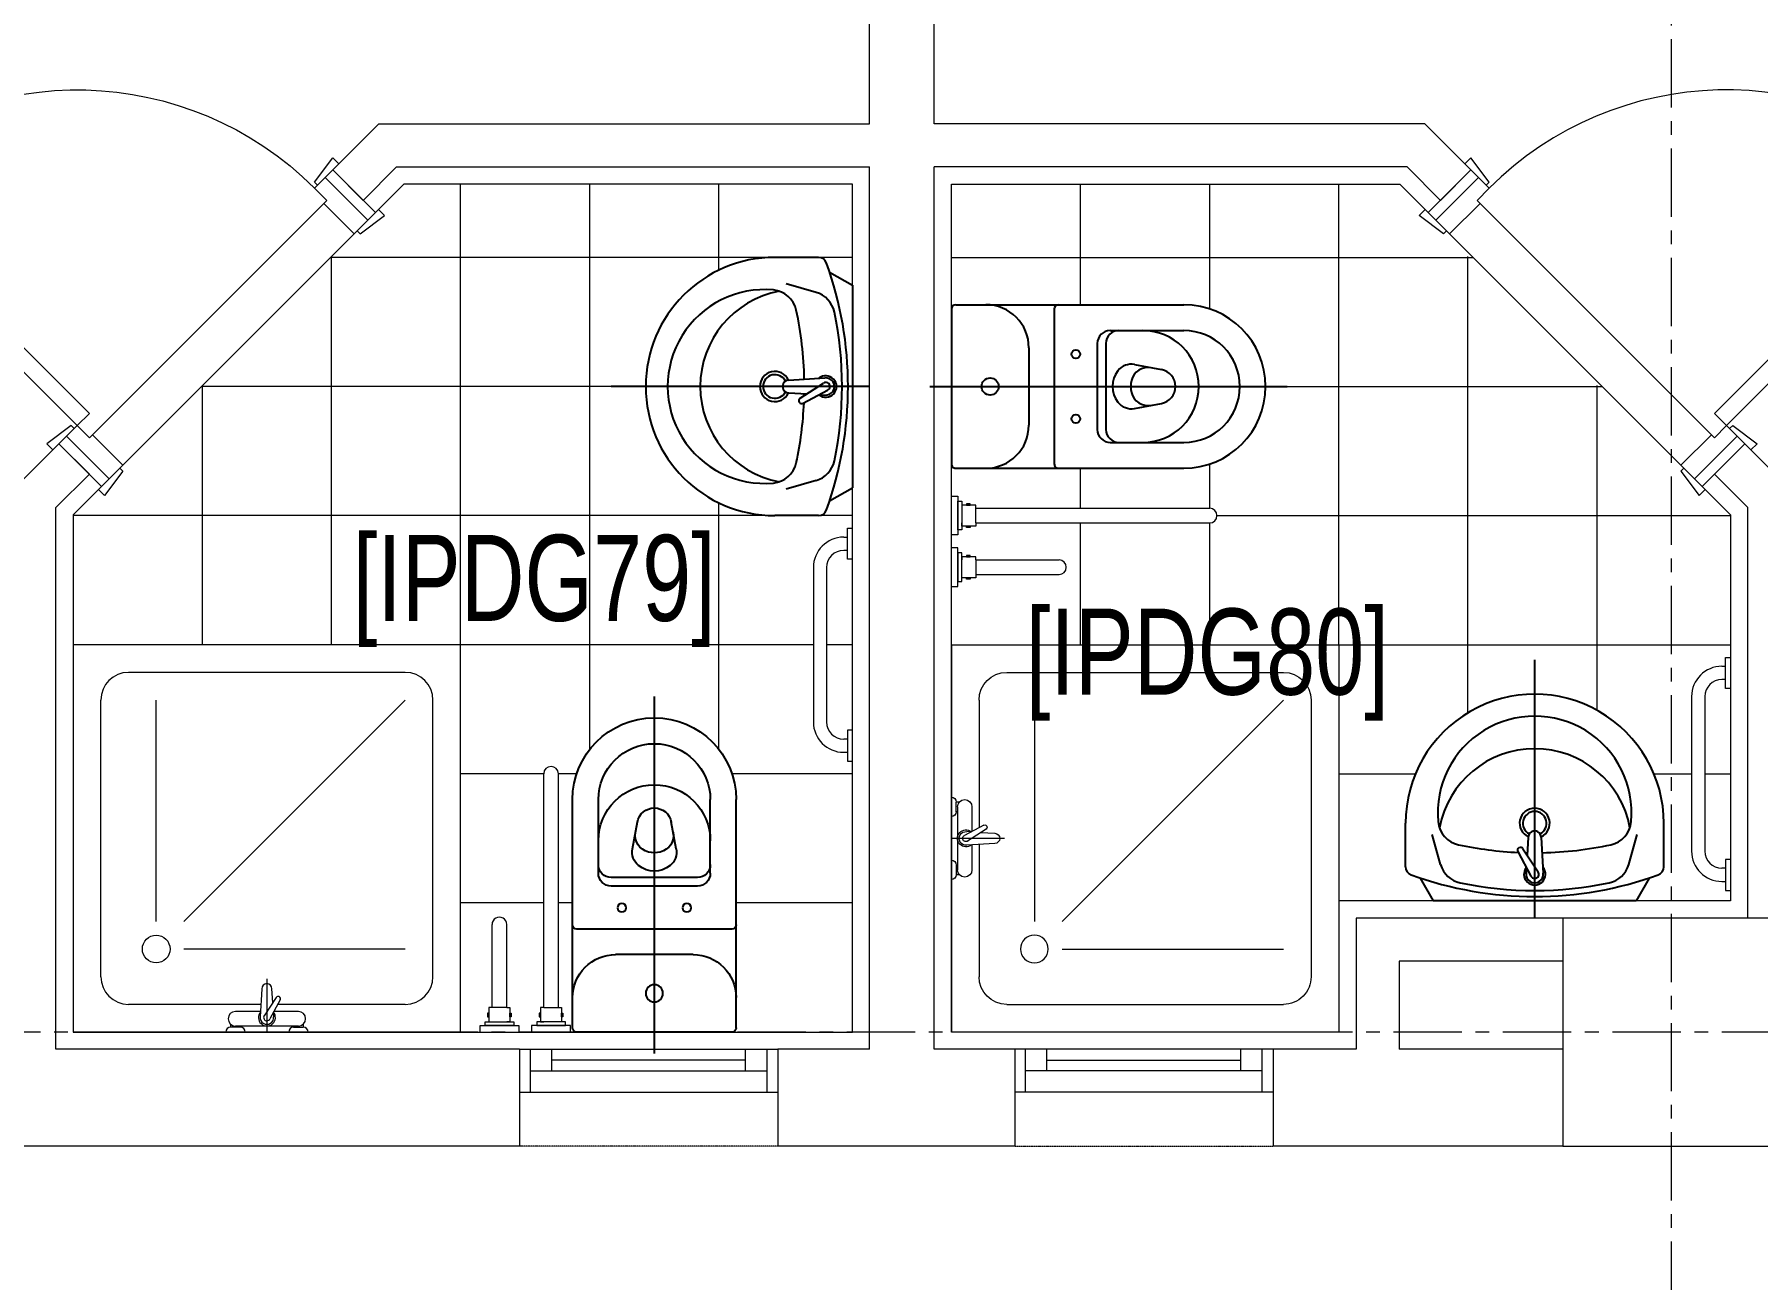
# Model space of a CAD drawing. Header units: millimetres. Extents: x 26027 to 581921, y 7230 to 233891.
# Drawn here: x 505797 to 509799, y 156170 to 159063 of the extents above; entities that cross this region are included whole.
import ezdxf

# ---------------------------------------------------------------- set-up
doc = ezdxf.new("R2010")
doc.units = ezdxf.units.MM
doc.header["$LTSCALE"] = 5
doc.linetypes.add('CENTER', pattern=[50.8, 31.75, -6.35, 6.35, -6.35])
doc.linetypes.add('HIDDEN2', pattern=[0.1875, 0.125, -0.0625])
for name, color, linetype, lineweight in [('72_EGR_BASE_TEXT', 7, 'Continuous', 5), ('Aluminum', 7, 'Continuous', 5), ('car', 250, 'Continuous', 5), ('Proj', 7, 'HIDDEN2', 5), ('SANIT', 250, 'Continuous', 5), ('Structure', 20, 'Continuous', 5), ('Tiles', 252, 'Continuous', 5), ('Walls', 32, 'Continuous', 5)]:
    doc.layers.add(name, color=color, linetype=linetype, lineweight=lineweight)
for name, color, linetype in [('axes', 9, 'Continuous'), ('GE-ARCHITECTURAL_ELEMENTS', 8, 'Continuous'), ('GE-FURNITURE', 8, 'Continuous')]:
    doc.layers.add(name, color=color, linetype=linetype)
doc.layers.add('Wooden Joinery', color=7, linetype='Continuous', lineweight=5, true_color=0xffdcd1)
doc.styles.add('X3G_ENTITY_2587EA', font='swisscl.ttf', dxfattribs={"height": 200})

# ---------------------------------------------------------------- blocks, each defined once
blk = doc.blocks.new('A$C5B88081F')
at = {"layer": 'car'}
for p, q in [((91.9, -7.1), (629.3, -544.5)), ((558.6, -615.2), (21.2, -77.8))]:
    blk.add_line(p, q, dxfattribs=at)
at = {"layer": 'Wooden Joinery'}
for p, q in [((1102.4, 41.7), (1038.7, -21.9)), ((1158.9, 41.7), (1130.6, 13.4)), ((1151.9, 34.6), (1144.8, 41.7)), ((1166, 34.6), (1158.9, 41.7)), ((1116.5, 27.6), (1052.9, -36.1)), ((1137.7, 20.5), (1130.6, 27.6)), ((1137.7, 6.3), (1130.6, 13.4)), ((1194.3, 6.3), (1201.4, -0.7)), ((1166, -21.9), (1173.1, -29)), ((1201.4, -0.7), (1173.1, -29)), ((1180.1, -21.9), (1187.2, -29)), ((1194.3, -7.8), (1201.4, -14.9)), ((1045.8, -71.4), (1038.7, -64.4)), ((1059.9, -57.3), (1045.8, -71.4)), ((1059.9, -57.3), (1052.9, -50.2)), ((1187.2, -43.2), (1123.6, -106.8)), ((1201.4, -57.3), (1137.7, -120.9)), ((1102.4, -99.7), (1088.2, -113.9)), ((1088.2, -113.9), (1095.3, -120.9)), ((1102.4, -99.7), (1109.4, -106.8))]:
    blk.add_line(p, q, dxfattribs=at)
for points in [[(106.1, 35.4), (113.1, 42.4), (70.7, 99), (56.6, 84.9)], [(636.4, -495), (1187.2, 55.8), (1215.5, 27.6), (664.7, -523.3)], [(14.1, -70.7), (7.1, -77.8), (-49.5, -35.4), (-35.4, -21.2)], [(671.8, -530.3), (678.8, -523.3), (735.4, -565.7), (721.2, -579.8)], [(565.7, -622.3), (558.6, -629.3), (601, -685.9), (615.2, -671.8)]]:
    blk.add_lwpolyline(points, close=True, dxfattribs=at)
for points in [[(88.4, 53), (-10.6, -46), (-28.3, -28.3), (70.7, 70.7), (88.4, 53)], [(88.4, 53), (113.1, 28.3), (84.9, 0), (91.9, -7.1), (21.2, -77.8), (-10.6, -46), (88.4, 53)], [(689.4, -548), (664.7, -523.3), (636.4, -551.5), (629.3, -544.5), (558.6, -615.2), (590.4, -647), (689.4, -548)], [(689.4, -548), (590.4, -647), (608.1, -664.7), (707.1, -565.7), (689.4, -548)]]:
    blk.add_lwpolyline(points, dxfattribs=at)
for centre, radius, start, end in [((664.7, -523.3), 780, 47.9395, 135), ((1123.6, 20.5), 30, 45, 135), ((1123.6, 20.5), 10, 45, 135), ((1059.9, -43.2), 30, 135, 225), ((1059.9, -43.2), 10, 135, 225), ((1180.1, -36.1), 10, 315, 45), ((1180.1, -36.1), 30, 315, 45), ((1116.5, -99.7), 10, 225, 315), ((1116.5, -99.7), 30, 225, 315)]:
    blk.add_arc(centre, radius, start, end, dxfattribs=at)
blk = doc.blocks.new('WC manta')
at = {"layer": 'GE-FURNITURE'}
for p, q in [((-0.13, 0.18), (-0.13, -0.18)), ((-0.12, 0.19), (0.41, 0.19)), ((0.109, 0.18), (0.109, -0.18)), ((0.239, 0.13), (0.41, 0.13)), ((0.05, 0.09), (0.05, -0.09)), ((0.209, 0.1), (0.209, -0.1)), ((0.229, 0.1), (0.229, -0.1)), ((0.2955, 0.051), (0.3581, 0.0393)), ((-0.18, 0), (0.65, 0)), ((0.2955, -0.051), (0.3581, -0.0393)), ((0.239, -0.13), (0.41, -0.13)), ((-0.12, -0.19), (0.41, -0.19))]:
    blk.add_line(p, q, dxfattribs=at)
for centre, radius in [((0.159, 0.0752), 0.01), ((-0.04, 0), 0.02), ((0.159, -0.0753), 0.01)]:
    blk.add_circle(centre, radius, dxfattribs=at)
for centre, radius, start, end in [((-0.12, 0.18), 0.01, 90, 180), ((-0.05, 0.09), 0.1, 0, 90), ((0.119, 0.18), 0.01, 90, 180), ((0.41, 0), 0.19, 270, 90), ((0.239, 0.1), 0.03, 90, 180), ((0.259, 0.1), 0.03, 90, 180), ((0.3147, 0), 0.13, 270, 90), ((0.41, 0), 0.13, 270, 90), ((0.2882, 0.0117), 0.04, 79.4289, 141.525), ((0.3271, 0.0044), 0.04, 79.4289, 166.4176), ((0.3029, 0), 0.0588, 141.525, 218.475), ((0.3454, 0), 0.0588, 166.4176, 193.5824), ((0.3507, 0), 0.04, 280.5711, 79.4289), ((0.2882, -0.0117), 0.04, 218.475, 280.5711), ((0.3271, -0.0044), 0.04, 193.5824, 280.5711), ((-0.05, -0.09), 0.1, 270, 0), ((0.239, -0.1), 0.03, 180, 270), ((0.259, -0.1), 0.03, 180, 270), ((-0.12, -0.18), 0.01, 180, 270), ((0.119, -0.18), 0.01, 180, 270)]:
    blk.add_arc(centre, radius, start, end, dxfattribs=at)
blk = doc.blocks.new('lav-manta 60')
at = {"layer": 'GE-ARCHITECTURAL_ELEMENTS'}
for p, q in [((-0.2658, -0.0529), (-0.2358, 0)), ((-0.2358, 0), (0.2358, 0)), ((0, 0.04), (0, -0.56)), ((0.2658, -0.0529), (0.2358, 0)), ((-0.3, -0.0789), (-0.3, -0.18)), ((-0.015, -0.1473), (-0.0199, -0.064)), ((0.0274, -0.121), (-0.0078, -0.0673)), ((0.0389, -0.1142), (0.0087, -0.0575)), ((0.0191, -0.077), (0.0199, -0.064)), ((0.3, -0.0789), (0.3, -0.18)), ((-0.2185, -0.0841), (-0.2383, -0.1537)), ((0.015, -0.1473), (0.0174, -0.1057)), ((0.2185, -0.0841), (0.2383, -0.1537))]:
    blk.add_line(p, q, dxfattribs=at)
for centre, radius, start, end in [((0, -0.8557), 0.8457, 70.1771, 109.8229), ((0, -0.8696), 0.8457, 78.1914, 101.8086), ((0, -0.0617), 0.025, 320.7474, 220.368), ((-0.28, -0.0789), 0.02, 109.8229, 180), ((-0.1608, -0.1006), 0.06, 101.8086, 164.0794), ((0, -0.0617), 0.02, 353.2671, 186.682), ((0, -0.0617), 0.00966, 25.4127, 215.9577), ((0.1608, -0.1006), 0.06, 15.9206, 78.1914), ((0.28, -0.0789), 0.02, 0, 70.1771), ((0, -0.9572), 0.8457, 91.1572, 102.0883), ((0, -0.9572), 0.8457, 88.5486, 88.844), ((0.0332, -0.1176), 0.00666, 210.6852, 30.6852), ((0, -0.9572), 0.8457, 77.9117, 87.4274), ((-0.1645, -0.189), 0.06, 102.0883, 174.8142), ((0, -0.18), 0.035, 115.3106, 64.6894), ((0, -0.18), 0.0275, 117.1496, 62.8504), ((0, -0.1473), 0.015, 180, 0), ((0.1645, -0.189), 0.06, 5.1858, 77.9117), ((0, -0.18), 0.3, 180, 0), ((0, -0.2039), 0.2252, 174.8142, 5.1858), ((0, -0.1282), 0.2252, 190.6097, 349.3903)]:
    blk.add_arc(centre, radius, start, end, dxfattribs=at)
blk = doc.blocks.new('SHOWER TRAY 80x80')
at = {"layer": 'SANIT'}
for p, q in [((0, 0), (0, 0.8)), ((0.8, 0.8), (0, 0.8)), ((0.8, 0), (0.8, 0.8)), ((0.1143, 0.7429), (0.6857, 0.7429)), ((0.0571, 0.4124), (0.0571, 0.6857)), ((0.7429, 0.1143), (0.7429, 0.6857)), ((0.2286, 0.6286), (0.6857, 0.6286)), ((0.1714, 0.1143), (0.1714, 0.5714)), ((0.2286, 0.5714), (0.6857, 0.1143)), ((0.01, 0.455), (0.01, 0.475)), ((0.0163, 0.475), (0.01, 0.475)), ((0.0125, 0.335), (0.0125, 0.465)), ((0.0425, 0.4133), (0.0425, 0.465)), ((0.0125, 0.455), (0.01, 0.455)), ((0.11, 0.4), (0, 0.4)), ((0.0667, 0.3728), (0.0271, 0.3939)), ((0.0895, 0.4105), (0.0316, 0.4139)), ((0.0715, 0.3808), (0.0334, 0.4058)), ((0.0407, 0.3866), (0.0316, 0.3861)), ((0.0425, 0.335), (0.0425, 0.3857)), ((0.0571, 0.1143), (0.0571, 0.3779)), ((0.0608, 0.3878), (0.0895, 0.3895)), ((0.01, 0.345), (0.01, 0.325)), ((0.0125, 0.345), (0.01, 0.345)), ((0.0163, 0.325), (0.01, 0.325)), ((0.1143, 0.0571), (0.6857, 0.0571)), ((0, 0), (0.8, 0))]:
    blk.add_line(p, q, dxfattribs=at)
blk.add_circle((0.1714, 0.6286), 0.0286, dxfattribs=at)
for centre, radius, start, end in [((0.1143, 0.6857), 0.0571, 90, 180), ((0.6857, 0.6857), 0.0571, 360, 90), ((0, 0.475), 0.01, 0, 90), ((0.0275, 0.465), 0.015, 0, 180), ((0, 0.455), 0.01, 270, 0), ((0.03, 0.4), 0.0175, 49.632, 309.2526), ((0.03, 0.4), 0.014, 83.2671, 276.7329), ((0.03, 0.4), 0.00676, 54.0423, 244.5873), ((0.0895, 0.4), 0.0105, 270, 90), ((0.0691, 0.3768), 0.00467, 239.3148, 59.3148), ((0, 0.345), 0.01, 0, 90), ((0, 0.325), 0.01, 270, 0), ((0.0275, 0.335), 0.015, 180, 0), ((0.1143, 0.1143), 0.0571, 180, 270), ((0.6857, 0.1143), 0.0571, 270, 360)]:
    blk.add_arc(centre, radius, start, end, dxfattribs=at)

msp = doc.modelspace()

# ---------------------------------------------------------------- linework, layer by layer
at = {"layer": 'Aluminum'}
for p, q in [((506923.8, 156705.3, -2.4), (507523.8, 156705.3, -2.4)), ((506948.8, 156605.3, -2.4), (506948.8, 156705.3, -2.4)), ((506998.8, 156655.3, -2.4), (506998.8, 156705.3, -2.4)), ((507448.8, 156655.3, -2.4), (507448.8, 156705.3, -2.4)), ((507498.8, 156605.3, -2.4), (507498.8, 156705.3, -2.4)), ((508673.8, 156705.3, -2.4), (508073.8, 156705.3, -2.4)), ((508098.8, 156605.3, -2.4), (508098.8, 156705.3, -2.4)), ((508148.8, 156655.3, -2.4), (508148.8, 156705.3, -2.4)), ((508598.8, 156655.3, -2.4), (508598.8, 156705.3, -2.4)), ((508648.8, 156605.3, -2.4), (508648.8, 156705.3, -2.4)), ((507448.8, 156680.3, -2.4), (506998.8, 156680.3, -2.4)), ((508148.8, 156680.3, -2.4), (508598.8, 156680.3, -2.4)), ((506948.8, 156655.3, -2.4), (507498.8, 156655.3, -2.4)), ((508648.8, 156655.3, -2.4), (508098.8, 156655.3, -2.4)), ((506923.8, 156605.3, -2.4), (507523.8, 156605.3, -2.4)), ((508673.8, 156605.3, -2.4), (508073.8, 156605.3, -2.4))]:
    msp.add_line(p, q, dxfattribs=at)
at = {"layer": 'axes', "linetype": 'CENTER', "lineweight": 0}
for p, q in [((509599.2, 120285.6, 0), (509599.2, 210035.3, 0)), ((543910.8, 156745.3, 2.4), (448848.3, 156745.3, 2.4))]:
    msp.add_line(p, q, dxfattribs=at)
at = {"layer": 'Proj'}
for p, q in [((507523.8, 156480.3, 0), (506923.8, 156480.3, 0)), ((508073.8, 156480.3, 0), (508673.8, 156480.3, 0))]:
    msp.add_line(p, q, dxfattribs=at)
at = {"layer": 'SANIT'}
for p, q in [((507926.7, 157990.3, -2.4), (507941.7, 157990.3, -2.4)), ((507941.7, 157990.3, -2.4), (507941.7, 157900.3, -2.4)), ((507941.7, 157978.7, -2.4), (507950.9, 157978.7, -2.4)), ((507941.7, 157911.9, -2.4), (507941.7, 157978.7, -2.4)), ((507950.9, 157978.7, -2.4), (507950.9, 157911.9, -2.4)), ((507950.9, 157969.6, -2.4), (507950.9, 157962.3, -2.4)), ((507983.7, 157969.6, -2.4), (507950.9, 157969.6, -2.4)), ((507961.9, 157972.7, -2.4), (507961.9, 157969.6, -2.4)), ((507970.7, 157972.7, -2.4), (507961.9, 157972.7, -2.4)), ((507961.9, 157969.6, -2.4), (507970.7, 157969.6, -2.4)), ((507970.7, 157969.6, -2.4), (507970.7, 157972.7, -2.4)), ((507983.7, 157962.3, -2.4), (507983.7, 157969.6, -2.4)), ((507983.7, 157928.3, -2.4), (507983.7, 157962.3, -2.4)), ((507983.7, 157962.3, -2.4), (508526.7, 157962.3, -2.4)), ((507685, 157915.9, 0), (507696.7, 157915.9, 0)), ((507685, 157843.9, 0), (507685, 157915.9, 0)), ((507950.9, 157911.9, -2.4), (507941.7, 157911.9, -2.4)), ((507950.9, 157921, -2.4), (507950.9, 157928.3, -2.4)), ((507983.7, 157921, -2.4), (507950.9, 157921, -2.4)), ((507961.9, 157921, -2.4), (507970.7, 157921, -2.4)), ((507961.9, 157917.9, -2.4), (507961.9, 157921, -2.4)), ((507970.7, 157917.9, -2.4), (507961.9, 157917.9, -2.4)), ((507970.7, 157921, -2.4), (507970.7, 157917.9, -2.4)), ((507983.7, 157928.3, -2.4), (507983.7, 157921, -2.4)), ((507983.7, 157928.3, -2.4), (508526.7, 157928.3, -2.4)), ((507676.7, 157895.2, 0), (507685, 157895.2, 0)), ((507685, 157864.6, 0), (507676.7, 157864.6, 0)), ((507941.7, 157900.3, -2.4), (507926.7, 157900.3, -2.4)), ((507941.7, 157870.3, -2.4), (507926.7, 157870.3, -2.4)), ((507941.7, 157780.3, -2.4), (507941.7, 157870.3, -2.4)), ((507606.1, 157825.3, 0), (507606.1, 157465.6, 0)), ((507636.7, 157825.2, 0), (507636.7, 157465.6, 0)), ((507696.7, 157843.9, 0), (507685, 157843.9, 0)), ((507941.7, 157858.7, -2.4), (507941.7, 157791.9, -2.4)), ((507950.9, 157858.7, -2.4), (507941.7, 157858.7, -2.4)), ((507950.9, 157791.9, -2.4), (507950.9, 157858.7, -2.4)), ((507950.9, 157849.6, -2.4), (507950.9, 157842.3, -2.4)), ((507983.7, 157849.6, -2.4), (507950.9, 157849.6, -2.4)), ((507961.9, 157852.7, -2.4), (507961.9, 157849.6, -2.4)), ((507970.7, 157852.7, -2.4), (507961.9, 157852.7, -2.4)), ((507961.9, 157849.6, -2.4), (507970.7, 157849.6, -2.4)), ((507970.7, 157849.6, -2.4), (507970.7, 157852.7, -2.4)), ((507983.7, 157842.3, -2.4), (507983.7, 157849.6, -2.4)), ((507983.7, 157842.3, -2.4), (507983.7, 157808.3, -2.4)), ((507983.7, 157842.3, -2.4), (508176.7, 157842.3, -2.4)), ((507941.7, 157791.9, -2.4), (507950.9, 157791.9, -2.4)), ((507983.7, 157801, -2.4), (507950.9, 157801, -2.4)), ((507961.9, 157801, -2.4), (507970.7, 157801, -2.4)), ((507961.9, 157797.9, -2.4), (507961.9, 157801, -2.4)), ((507970.7, 157797.9, -2.4), (507961.9, 157797.9, -2.4)), ((507970.7, 157801, -2.4), (507970.7, 157797.9, -2.4)), ((507983.7, 157808.3, -2.4), (507983.7, 157801, -2.4)), ((507983.7, 157808.3, -2.4), (508176.7, 157808.3, -2.4)), ((507926.7, 157780.3, -2.4), (507941.7, 157780.3, -2.4)), ((509716.7, 157595.2, -2.4), (509725, 157595.2, -2.4)), ((509725, 157615.9, -2.4), (509736.7, 157615.9, -2.4)), ((509725, 157543.9, -2.4), (509725, 157615.9, -2.4)), ((509725, 157564.6, -2.4), (509716.7, 157564.6, -2.4)), ((509736.7, 157543.9, -2.4), (509725, 157543.9, -2.4)), ((509646.1, 157525.3, -2.4), (509646.1, 157165.6, -2.4)), ((509676.7, 157525.2, -2.4), (509676.7, 157165.6, -2.4)), ((507685, 157425.9, 0), (507676.7, 157425.9, 0)), ((507696.7, 157446.6, 0), (507685, 157446.6, 0)), ((507685, 157446.6, 0), (507685, 157374.6, 0)), ((507676.7, 157395.3, 0), (507685, 157395.3, 0)), ((506979.7, 156802.2, 0), (506979.7, 157345.3, 0)), ((507013.7, 156802.2, 0), (507013.7, 157345.3, 0)), ((507685, 157374.6, 0), (507696.7, 157374.6, 0)), ((509725, 157146.6, -2.4), (509725, 157074.6, -2.4)), ((509736.7, 157146.6, -2.4), (509725, 157146.6, -2.4)), ((509725, 157125.9, -2.4), (509716.7, 157125.9, -2.4)), ((509716.7, 157095.3, -2.4), (509725, 157095.3, -2.4)), ((509725, 157074.6, -2.4), (509736.7, 157074.6, -2.4)), ((506859.7, 156802.2, 0), (506859.7, 156995.3, 0)), ((506893.7, 156802.2, 0), (506893.7, 156995.3, 0)), ((506849.4, 156789.3, 0), (506849.4, 156780.5, 0)), ((506852.4, 156789.3, 0), (506849.4, 156789.3, 0)), ((506859.7, 156802.2, 0), (506852.4, 156802.2, 0)), ((506852.4, 156802.2, 0), (506852.4, 156769.4, 0)), ((506852.4, 156780.5, 0), (506852.4, 156789.3, 0)), ((506893.7, 156802.2, 0), (506859.7, 156802.2, 0)), ((506893.7, 156802.2, 0), (506901.1, 156802.2, 0)), ((506901.1, 156802.2, 0), (506901.1, 156769.4, 0)), ((506901.1, 156780.5, 0), (506901.1, 156789.3, 0)), ((506901.1, 156789.3, 0), (506904.1, 156789.3, 0)), ((506904.1, 156789.3, 0), (506904.1, 156780.5, 0)), ((506972.4, 156789.3, 0), (506969.4, 156789.3, 0)), ((506969.4, 156789.3, 0), (506969.4, 156780.5, 0)), ((506979.7, 156802.2, 0), (506972.4, 156802.2, 0)), ((506972.4, 156802.2, 0), (506972.4, 156769.4, 0)), ((506972.4, 156780.5, 0), (506972.4, 156789.3, 0)), ((506979.7, 156802.2, 0), (507013.7, 156802.2, 0)), ((507013.7, 156802.2, 0), (507021.1, 156802.2, 0)), ((507021.1, 156802.2, 0), (507021.1, 156769.4, 0)), ((507021.1, 156789.3, 0), (507024.1, 156789.3, 0)), ((507021.1, 156780.5, 0), (507021.1, 156789.3, 0)), ((507024.1, 156789.3, 0), (507024.1, 156780.5, 0)), ((506831.7, 156745.3, 0), (506831.7, 156760.3, 0)), ((506831.7, 156760.3, 0), (506921.7, 156760.3, 0)), ((506843.4, 156769.4, 0), (506910.1, 156769.4, 0)), ((506843.4, 156760.3, 0), (506843.4, 156769.4, 0)), ((506910.1, 156760.3, 0), (506843.4, 156760.3, 0)), ((506849.4, 156780.5, 0), (506852.4, 156780.5, 0)), ((506852.4, 156769.4, 0), (506859.7, 156769.4, 0)), ((506901.1, 156769.4, 0), (506893.7, 156769.4, 0)), ((506904.1, 156780.5, 0), (506901.1, 156780.5, 0)), ((506910.1, 156769.4, 0), (506910.1, 156760.3, 0)), ((506921.7, 156760.3, 0), (506921.7, 156745.3, 0)), ((506951.7, 156760.3, 0), (506951.7, 156745.3, 0)), ((507041.7, 156760.3, 0), (506951.7, 156760.3, 0)), ((507030.1, 156769.4, 0), (506963.4, 156769.4, 0)), ((506963.4, 156769.4, 0), (506963.4, 156760.3, 0)), ((506963.4, 156760.3, 0), (507030.1, 156760.3, 0)), ((506969.4, 156780.5, 0), (506972.4, 156780.5, 0)), ((506972.4, 156769.4, 0), (506979.7, 156769.4, 0)), ((507021.1, 156769.4, 0), (507013.7, 156769.4, 0)), ((507024.1, 156780.5, 0), (507021.1, 156780.5, 0)), ((507030.1, 156760.3, 0), (507030.1, 156769.4, 0)), ((507041.7, 156745.3, 0), (507041.7, 156760.3, 0))]:
    msp.add_line(p, q, dxfattribs=at)
for centre, radius, start, end in [((508526.7, 157945.3, -2.4), 17, 269.9964, 89.9964), ((507676.7, 157824.6, 0), 70.6, 90.0005, 180.0005), ((507676.7, 157824.6, 0), 40, 90.0005, 180.0005), ((508176.7, 157825.3, -2.4), 17, 269.9962, 89.9962), ((509716.7, 157524.6, -2.4), 70.6, 90.0005, 180.0005), ((509716.7, 157524.6, -2.4), 40, 90.0005, 180.0005), ((507676.7, 157465.9, 0), 70.6, 179.9995, 269.9995), ((507676.7, 157465.9, 0), 40, 179.9995, 269.9995), ((506996.7, 157345.3, 0), 17, 359.9999, 179.9999), ((509716.7, 157165.9, -2.4), 70.6, 179.9995, 269.9995), ((509716.7, 157165.9, -2.4), 40, 179.9995, 269.9995), ((506876.7, 156995.3, 0), 17, 0.0001, 180.0001)]:
    msp.add_arc(centre, radius, start, end, dxfattribs=at)
at = {"layer": 'Structure', "elevation": 0}
msp.add_lwpolyline([(509347.1, 156480.3), (509877.1, 156480.3), (509877.1, 157010.3), (509347.1, 157010.3)], close=True, dxfattribs=at)
at = {"layer": 'Tiles'}
for p, q in [((506786.7, 157645.3, 0), (506786.7, 158715.3, 0)), ((507086.7, 157401.9, 0), (507086.7, 158715.3, 0)), ((507386.7, 158515.6, 0), (507386.7, 158715.3, 0)), ((508226.7, 158435.3, -2.4), (508226.7, 158715.3, -2.4)), ((508526.7, 158425.5, -2.4), (508526.7, 158715.3, -2.4)), ((508826.7, 157645.3, -2.4), (508826.7, 158715.3, -2.4)), ((507516.7, 158545.3, 0), (506484.7, 158545.3, 0)), ((506486.7, 157645.3, 0), (506486.7, 158547.3, 0)), ((507696.7, 158545.3, 0), (507617.8, 158545.3, 0)), ((507926.7, 158545.3, -2.4), (509138.7, 158545.3, -2.4)), ((509126.7, 157487.1, -2.4), (509126.7, 158547.3, -2.4)), ((507216.7, 158245.3, 0), (506184.7, 158245.3, 0)), ((506186.7, 157645.3, 0), (506186.7, 158247.3, 0)), ((508656.7, 158245.3, -2.4), (509438.7, 158245.3, -2.4)), ((509426.7, 157492.9, -2.4), (509426.7, 158247.3, -2.4)), ((508526.7, 157962.3, -2.4), (508526.7, 158065, -2.4)), ((508226.7, 157962.3, -2.4), (508226.7, 158055.3, -2.4)), ((507516.7, 157945.3, 0), (505886.7, 157945.3, 0)), ((507386.7, 157401.9, 0), (507386.7, 157974.9, 0)), ((507696.7, 157945.3, 0), (507617.8, 157945.3, 0)), ((508543.7, 157945.3, -2.4), (509736.7, 157945.3, -2.4)), ((508226.7, 157645.3, -2.4), (508226.7, 157928.3, -2.4)), ((508526.7, 157645.3, -2.4), (508526.7, 157928.3, -2.4)), ((507606.1, 157645.3, 0), (506786.7, 157645.3, 0)), ((507696.7, 157645.3, 0), (507636.7, 157645.3, 0)), ((508826.7, 157645.3, -2.4), (509736.7, 157645.3, -2.4)), ((506979.7, 157345.3, 0), (506786.7, 157345.3, 0)), ((507056.4, 157345.3, 0), (507013.7, 157345.3, 0)), ((507696.7, 157345.3, 0), (507417, 157345.3, 0)), ((508826.7, 157345.3, -2.4), (509004.7, 157345.3, -2.4)), ((509558.8, 157345.3, -2.4), (509646.1, 157345.3, -2.4)), ((509676.7, 157345.3, -2.4), (509736.7, 157345.3, -2.4)), ((506979.7, 157045.3, 0), (506786.7, 157045.3, 0)), ((507046.7, 157045.3, 0), (507013.7, 157045.3, 0)), ((507696.7, 157045.3, 0), (507426.7, 157045.3, 0)), ((508826.7, 157045.3, -2.4), (508826.7, 157045.3, 0))]:
    msp.add_line(p, q, dxfattribs=at)
for points, elevation in [([(505952.5, 158013.1), (505886.7, 157947.3), (505886.7, 156745.3), (507696.7, 156745.3), (507696.7, 158715.3), (506654.7, 158715.3), (506588.9, 158649.5)], 0), ([(509670.9, 158013.1), (509736.7, 157947.3), (509736.7, 157050.3), (508826.7, 157050.3), (508826.7, 156745.3), (507926.7, 156745.3), (507926.7, 158715.3), (508968.7, 158715.3), (509034.5, 158649.5)], -4.7)]:
    msp.add_lwpolyline(points, dxfattribs=dict(at, elevation=elevation))
at = {"layer": 'Walls'}
for p, q in [((507736.7, 158855.3, 0), (507736.7, 162593.1, 0)), ((507886.7, 158855.3, 0), (507886.7, 162593.1, 0)), ((506596.7, 158855.3, 0), (506489.9, 158748.5, 0)), ((506596.7, 158855.3, 0), (507736.7, 158855.3, 0)), ((509026.7, 158855.3, 0), (507886.7, 158855.3, 0)), ((509026.7, 158855.3, 0), (509133.5, 158748.5, 0)), ((506489.9, 158748.5, 0), (506560.6, 158677.8, 0)), ((506638.1, 158755.3, 0), (506560.6, 158677.8, 0)), ((506638.1, 158755.3, 0), (507736.7, 158755.3, 0)), ((507736.7, 156705.3, 0), (507736.7, 158755.3, 0)), ((507886.7, 156705.3, 0), (507886.7, 158755.3, 0)), ((508985.3, 158755.3, 0), (507886.7, 158755.3, 0)), ((508985.3, 158755.3, 0), (509062.8, 158677.8, 0)), ((509133.5, 158748.5, 0), (509062.8, 158677.8, 0)), ((505853.5, 158112.1, 0), (505746.7, 158005.3, 0)), ((505853.5, 158112.1, 0), (505924.2, 158041.4, 0)), ((509769.9, 158112.1, 0), (509699.2, 158041.4, 0)), ((509769.9, 158112.1, 0), (509876.7, 158005.3, 0)), ((505924.2, 158041.4, 0), (505846.7, 157963.8, 0)), ((509699.2, 158041.4, 0), (509776.7, 157963.8, 0)), ((505846.7, 156705.3, 0), (505846.7, 157963.8, 0)), ((509776.7, 157010.3, 0), (509776.7, 157963.8, 0)), ((506923.8, 156705.3, 0), (505846.7, 156705.3, 0)), ((506923.8, 156705.3, 0), (506923.8, 156480.3, 0)), ((507736.7, 156705.3, 0), (507523.8, 156705.3, 0)), ((507523.8, 156705.3, 0), (507523.8, 156480.3, 0)), ((508073.8, 156705.3, 0), (507886.7, 156705.3, 0)), ((508073.8, 156705.3, 0), (508073.8, 156480.3, 0)), ((508866.7, 156705.3, 0), (508673.8, 156705.3, 0)), ((508673.8, 156705.3, 0), (508673.8, 156480.3, 0)), ((509347.1, 156705.3, 0), (508966.7, 156705.3, 0)), ((506923.8, 156480.3, 0), (505333.8, 156480.3, 0)), ((508073.8, 156480.3, 0), (507523.8, 156480.3, 0)), ((509347.1, 156480.3, 0), (508673.8, 156480.3, 0))]:
    msp.add_line(p, q, dxfattribs=at)
at = {"layer": 'Walls', "elevation": 0}
for points in [[(509346.7, 157010.3), (508866.7, 157010.3), (508866.7, 156705.3)], [(509346.7, 156910.3), (508966.7, 156910.3), (508966.7, 156705.3)]]:
    msp.add_lwpolyline(points, dxfattribs=at)

# ---------------------------------------------------------------- block references
at = {"layer": 'SANIT'}
for name, p, xscale, yscale, zscale, rotation in [('lav-manta 60', (507696.7, 158245.3, 0), 1000.000000000223, 1000.000000000223, 1000.000000000223, 270), ('WC manta', (508056.7, 158245.3, -2.4), 999.9999999999995, 999.9999999999995, 999.9999999999995, 359.998164510126), ('SHOWER TRAY 80x80', (506786.7, 156745.3, 0), 1125.00003893818, 1125.00003893818, 1125.00003893818, 90.00000000000001), ('SHOWER TRAY 80x80', (507926.7, 157645.3, -2.4), -1125.00003893818, 1125.00003893818, 1125.00003893818, 179.9999999234013), ('lav-manta 60', (509281.7, 157050.3, -4.7), 1000.000000000223, 1000.000000000223, 1000.000000000223, 179.998164510126), ('WC manta', (507236.7, 156875.3, 0), -999.9999999999995, 999.9999999999995, 999.9999999999995, 270)]:
    msp.add_blockref(name, p, dxfattribs=dict(at, xscale=xscale, yscale=yscale, zscale=zscale, rotation=rotation))
at = {"layer": 'Wooden Joinery', "xscale": -1}
msp.add_blockref('A$C5B88081F', (506560.6, 158677.8, 0), dxfattribs=at)
at = {"layer": 'Wooden Joinery'}
msp.add_blockref('A$C5B88081F', (509062.8, 158677.8, -2.4), dxfattribs=at)

# ---------------------------------------------------------------- texts
at = {"layer": '72_EGR_BASE_TEXT', "char_height": 200, "attachment_point": 2, "style": 'X3G_ENTITY_2587EA'}
for s, insert in [('[IPDG79]', (506957.8, 157900.6, 0)), ('[IPDG80]', (508521.2, 157729.2, -2.4))]:
    msp.add_mtext(s, dxfattribs=dict(at, insert=insert))

doc.saveas('drawing.dxf')
